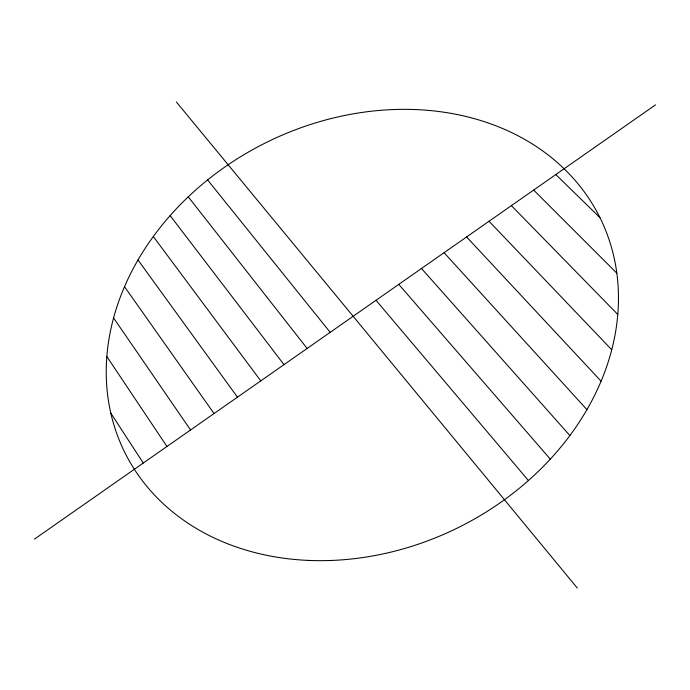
<?xml version="1.0" encoding="UTF-8"?>
<svg xmlns="http://www.w3.org/2000/svg" width="690" height="690" viewBox="0 0 690 690"><rect width="100%" height="100%" fill="white"/><g stroke="black" fill="none" stroke-linecap="round" stroke-linejoin="round"><path stroke-width="1.03" d="M34.5 539.097L655.5 104.854M555.83 174.553L599.972 217.652M533.655 190.061L616.817 273.171M511.385 205.629L617.757 314.442M489.038 221.257L611.711 349.735M466.604 236.937L601.059 381.165M444.093 252.687L586.914 409.61M421.487 268.496L569.854 435.519M398.786 284.366L550.275 459.117M376.007 300.297L528.411 480.507M176.355 101.965L577.289 588.035M207.595 179.918L330.182 332.339M188.258 196.822L307.136 348.459M170.137 215.599L283.995 364.63M153.318 236.515L260.768 380.871M138 259.983L237.455 397.181M124.528 286.712L214.038 413.552M113.591 317.952L190.543 429.982M106.855 356.558L166.946 446.482M110.814 413.12L143.261 463.042M307.671 560.375A265.012 215.151 -26.1 0 0 606.363 232.176A265.012 215.151 -26.1 0 0 173.018 212.382A265.012 215.151 -26.1 0 0 307.671 560.375"/></g></svg>
